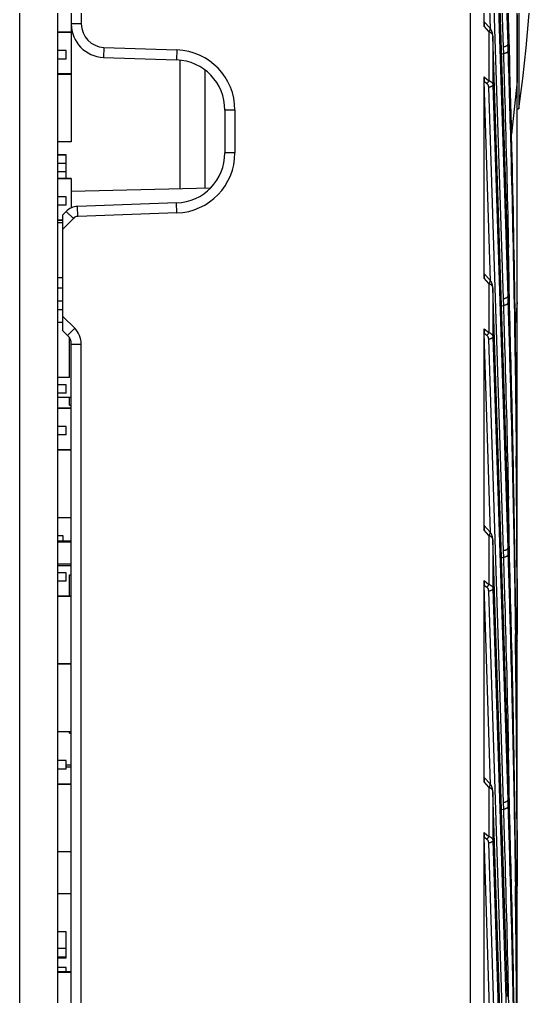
# Model space of a CAD drawing. Header units: millimetres. Extents: x 3299 to 14264, y 1863 to 5555.
# Drawn here: x 4299.9 to 4330.8, y 2710.5 to 2769 of the extents above; entities that cross this region are included whole.
import ezdxf

# ---------------------------------------------------------------- set-up
doc = ezdxf.new("R2010")
doc.units = ezdxf.units.MM
doc.layers.add('02___PRT_ALL_AXES', color=7, linetype='Continuous')
doc.layers.add('_147615', color=7, linetype='Continuous')

msp = doc.modelspace()

# ---------------------------------------------------------------- linework, layer by layer
at = {"color": 7, "linetype": 'Continuous'}
for p, q in [((4299.88745, 2839.02311), (4299.88745, 2501.52311)), ((4302.18745, 2501.52311), (4302.18745, 2839.02311)), ((4329.68745, 2506.47879), (4329.68745, 2834.06743)), ((4326.88745, 2536.97882), (4326.88745, 2803.5674)), ((4302.98746, 2801.96513), (4302.98746, 2761.65113)), ((4303.58745, 2800.34173), (4303.58745, 2768.70449)), ((4327.96846, 2795.06129), (4328.8519, 2767.32657)), ((4328.24194, 2795.22127), (4329.12538, 2767.48656)), ((4329.11277, 2755.71564), (4328.24194, 2783.05424)), ((4329.11299, 2755.72519), (4328.24216, 2783.06381)), ((4327.71242, 2768.56616), (4327.71242, 2780.61321)), ((4328.09693, 2768.40975), (4327.71667, 2780.34757)), ((4327.96846, 2779.9859), (4328.8519, 2752.25118)), ((4328.24194, 2780.14588), (4329.12538, 2752.41117)), ((4329.12538, 2770.3949), (4329.12538, 2767.48656)), ((4303.58745, 2768.70449), (4302.98745, 2768.70449)), ((4328.06879, 2768.44709), (4327.72356, 2768.82943)), ((4302.98746, 2768.21513), (4302.18745, 2768.21513)), ((4302.98746, 2768.18973), (4302.18745, 2768.18973)), ((4328.00148, 2768.24604), (4327.71242, 2768.56616)), ((4328.00148, 2768.24604), (4328.00148, 2765.30898)), ((4328.24194, 2767.97885), (4328.24216, 2767.9884)), ((4328.24194, 2767.97885), (4328.24194, 2765.07049)), ((4329.11277, 2740.64025), (4328.24194, 2767.97885)), ((4329.11299, 2740.6498), (4328.24216, 2767.98842)), ((4329.12538, 2767.48656), (4329.13785, 2767.09334)), ((4302.68745, 2767.11221), (4302.18745, 2767.11221)), ((4302.68745, 2766.60421), (4302.68745, 2767.11221)), ((4304.9386, 2767.30534), (4304.91766, 2766.70571)), ((4304.9386, 2767.30534), (4309.31309, 2767.15258)), ((4309.31309, 2767.15258), (4309.29215, 2766.55294)), ((4328.7568, 2766.90729), (4328.86436, 2766.93335)), ((4328.8519, 2767.32657), (4328.86436, 2766.93335)), ((4302.68745, 2766.60421), (4302.18745, 2766.60421)), ((4304.91766, 2766.70571), (4309.29215, 2766.55294)), ((4302.98746, 2765.71513), (4302.18745, 2765.71513)), ((4302.98746, 2765.68973), (4302.18745, 2765.68973)), ((4327.71242, 2753.49078), (4327.71242, 2765.53782)), ((4327.71242, 2765.53782), (4328.00148, 2765.30898)), ((4328.09693, 2753.33436), (4327.71667, 2765.27218)), ((4327.71667, 2765.27218), (4327.87227, 2765.149)), ((4329.68745, 2765.2722), (4329.34628, 2762.11074)), ((4327.96846, 2764.91051), (4328.8519, 2737.1758)), ((4328.24194, 2765.07049), (4329.12538, 2737.33578)), ((4312.18745, 2763.55477), (4312.18745, 2760.99145)), ((4312.78745, 2763.55477), (4312.18745, 2763.55477)), ((4312.78745, 2763.55477), (4312.78745, 2760.99145)), ((4302.98746, 2761.65113), (4302.18745, 2761.65113)), ((4302.68745, 2760.875), (4302.18745, 2760.875)), ((4302.68745, 2760.86218), (4302.18745, 2760.86218)), ((4302.68745, 2759.4651), (4302.68745, 2760.875)), ((4312.78745, 2760.99145), (4312.18745, 2760.99145)), ((4302.68745, 2760.35418), (4302.18745, 2760.35418)), ((4302.68745, 2759.859), (4302.18745, 2759.859)), ((4302.98746, 2759.4651), (4302.18745, 2759.4651)), ((4302.98746, 2759.4397), (4302.18745, 2759.4397)), ((4302.98746, 2759.4651), (4302.98746, 2757.69794)), ((4311.31864, 2758.88722), (4302.98746, 2758.66906)), ((4302.68745, 2758.36221), (4302.18745, 2758.36221)), ((4302.68745, 2757.85421), (4302.68745, 2758.36221)), ((4302.68745, 2757.85421), (4302.18745, 2757.85421)), ((4309.29215, 2757.99327), (4303.36331, 2757.78624)), ((4303.38425, 2757.1866), (4303.36331, 2757.78624)), ((4309.31309, 2757.39364), (4309.29215, 2757.99327)), ((4302.48745, 2756.9651), (4302.18745, 2756.9651)), ((4302.48745, 2756.9397), (4302.18745, 2756.9397)), ((4302.67887, 2757.4815), (4302.48745, 2757.28328)), ((4302.48745, 2750.34811), (4302.48745, 2757.28328)), ((4303.11048, 2757.06471), (4302.48745, 2756.41955)), ((4303.11048, 2757.06471), (4302.67887, 2757.4815)), ((4309.31309, 2757.39364), (4303.38425, 2757.1866)), ((4302.48745, 2756.81091), (4302.18745, 2756.81091)), ((4329.11277, 2755.71564), (4329.11299, 2755.72519)), ((4329.12508, 2755.32905), (4329.11277, 2755.71564)), ((4329.12561, 2755.32906), (4329.11299, 2755.72519)), ((4329.12538, 2755.31951), (4329.12508, 2755.32905)), ((4329.12538, 2755.31951), (4329.12508, 2755.32905)), ((4329.12538, 2755.31951), (4329.12561, 2755.32906)), ((4329.12538, 2755.31951), (4329.12538, 2752.41117)), ((4329.16056, 2755.72628), (4329.16895, 2755.32991)), ((4302.48745, 2753.50891), (4302.18745, 2753.50891)), ((4328.00148, 2753.17065), (4327.71242, 2753.49078)), ((4328.06879, 2753.3717), (4327.72356, 2753.75404)), ((4302.48745, 2752.9011), (4302.18745, 2752.9011)), ((4328.00148, 2753.17065), (4328.00148, 2750.23359)), ((4328.24194, 2752.90346), (4328.24216, 2752.91301)), ((4328.24194, 2752.90346), (4328.24194, 2749.99511)), ((4329.11277, 2725.56486), (4328.24194, 2752.90346)), ((4329.11299, 2725.57441), (4328.24216, 2752.91303)), ((4329.12538, 2752.41117), (4329.13785, 2752.01795)), ((4302.48745, 2752.11221), (4302.18745, 2752.11221)), ((4328.7568, 2751.8319), (4328.86436, 2751.85796)), ((4328.8519, 2752.25118), (4328.86436, 2751.85796)), ((4329.68745, 2752.0434), (4329.56436, 2750.72232)), ((4302.48745, 2751.60421), (4302.18745, 2751.60421)), ((4303.19205, 2750.49204), (4302.48745, 2751.19664)), ((4302.48745, 2750.84182), (4302.18745, 2750.84182)), ((4302.76778, 2750.06778), (4302.48745, 2750.34811)), ((4302.76778, 2750.06778), (4303.19205, 2750.49204)), ((4327.71242, 2738.41539), (4327.71242, 2750.46243)), ((4327.71242, 2750.46243), (4328.00148, 2750.23359)), ((4328.09693, 2738.25897), (4327.71667, 2750.1968)), ((4327.71667, 2750.1968), (4327.87227, 2750.07361)), ((4328.24194, 2749.99511), (4329.12538, 2722.26039)), ((4302.88746, 2747.53982), (4302.88746, 2749.90773)), ((4302.98745, 2681.38377), (4302.98745, 2749.53745)), ((4302.98745, 2749.53745), (4303.58745, 2749.53745)), ((4303.58745, 2681.38377), (4303.58745, 2749.53745)), ((4327.96846, 2749.83512), (4328.8519, 2722.10041)), ((4302.88746, 2747.53982), (4302.18745, 2747.53982)), ((4302.68745, 2747.11221), (4302.18745, 2747.11221)), ((4302.68745, 2746.60421), (4302.68745, 2747.11221)), ((4302.68745, 2746.60421), (4302.18745, 2746.60421)), ((4302.98746, 2746.34092), (4302.18745, 2746.34092)), ((4302.88745, 2745.88719), (4302.88745, 2746.34092)), ((4302.88745, 2745.88719), (4302.98745, 2745.88719)), ((4302.98746, 2745.71513), (4302.18745, 2745.71513)), ((4302.98746, 2745.68973), (4302.18745, 2745.68973)), ((4302.68745, 2744.61221), (4302.18745, 2744.61221)), ((4302.68745, 2744.10421), (4302.18745, 2744.10421)), ((4302.68745, 2744.10421), (4302.68745, 2744.61221)), ((4302.98746, 2743.21513), (4302.18745, 2743.21513)), ((4302.98746, 2743.18973), (4302.18745, 2743.18973)), ((4329.11277, 2740.64025), (4329.11299, 2740.6498)), ((4329.12508, 2740.25366), (4329.11277, 2740.64025)), ((4329.12561, 2740.25367), (4329.11299, 2740.6498)), ((4329.16056, 2740.65089), (4329.16895, 2740.25452)), ((4329.12538, 2740.24412), (4329.12508, 2740.25366)), ((4329.12538, 2740.24412), (4329.12508, 2740.25366)), ((4329.12538, 2740.24412), (4329.12561, 2740.25367)), ((4329.12538, 2740.24412), (4329.12538, 2737.33578)), ((4302.98746, 2739.15113), (4302.18745, 2739.15113)), ((4328.00148, 2738.09526), (4327.71242, 2738.41539)), ((4328.06879, 2738.29631), (4327.72356, 2738.67866)), ((4302.18745, 2738.09229), (4302.48745, 2738.09229)), ((4302.98745, 2737.74229), (4302.18745, 2737.74229)), ((4302.18745, 2737.713), (4302.98745, 2737.713)), ((4302.48745, 2738.09229), (4302.48745, 2737.74229)), ((4328.00148, 2738.09526), (4328.00148, 2735.1582)), ((4328.24194, 2737.82807), (4328.24216, 2737.83763)), ((4329.11277, 2710.48948), (4328.24194, 2737.82807)), ((4328.24194, 2737.82807), (4328.24194, 2734.91972)), ((4329.11299, 2710.49903), (4328.24216, 2737.83764)), ((4328.8519, 2737.1758), (4328.86436, 2736.78258)), ((4329.12538, 2737.33578), (4329.13785, 2736.94256)), ((4328.7568, 2736.75651), (4328.86436, 2736.78258)), ((4302.98745, 2736.37158), (4302.18745, 2736.37158)), ((4302.18745, 2736.30087), (4302.98745, 2736.30087)), ((4302.68745, 2735.86221), (4302.18745, 2735.86221)), ((4302.68745, 2735.35421), (4302.18745, 2735.35421)), ((4302.68745, 2735.35421), (4302.68745, 2735.86221)), ((4302.88745, 2734.46513), (4302.88745, 2735.74229)), ((4302.88745, 2735.74229), (4302.98745, 2735.74229)), ((4327.71242, 2723.34), (4327.71242, 2735.38705)), ((4327.71242, 2735.38705), (4328.00148, 2735.1582)), ((4329.57951, 2735.49767), (4329.57855, 2735.56614)), ((4329.62015, 2732.19396), (4329.57855, 2735.56614)), ((4329.6207, 2732.19397), (4329.57951, 2735.49767)), ((4329.68078, 2735.49899), (4329.68745, 2732.19479)), ((4329.68253, 2735.49899), (4329.68364, 2735.10323)), ((4329.68745, 2735.10324), (4329.68738, 2735.49889)), ((4328.09693, 2723.18359), (4327.71667, 2735.12141)), ((4327.71667, 2735.12141), (4327.87227, 2734.99822)), ((4327.96846, 2734.75973), (4328.8519, 2707.02502)), ((4328.24194, 2734.91972), (4329.12538, 2707.185)), ((4329.68364, 2735.10323), (4329.68745, 2732.19479)), ((4302.98746, 2734.46513), (4302.18745, 2734.46513)), ((4302.98746, 2734.43973), (4302.18745, 2734.43973)), ((4329.68738, 2720.42361), (4329.62249, 2732.03511)), ((4302.98746, 2730.40113), (4302.18745, 2730.40113)), ((4302.98746, 2730.37952), (4302.18745, 2730.37952)), ((4302.98746, 2726.34092), (4302.18745, 2726.34092)), ((4302.88745, 2726.24873), (4302.88745, 2726.34092)), ((4302.88745, 2726.24873), (4302.98745, 2726.24873)), ((4329.11277, 2725.56486), (4329.11299, 2725.57441)), ((4329.12508, 2725.17827), (4329.11277, 2725.56486)), ((4329.12561, 2725.17829), (4329.11299, 2725.57441)), ((4329.16056, 2725.5755), (4329.16895, 2725.17913)), ((4329.12538, 2725.16874), (4329.12508, 2725.17827)), ((4329.12538, 2725.16874), (4329.12508, 2725.17827)), ((4329.12538, 2725.16874), (4329.12561, 2725.17829)), ((4329.12538, 2725.16874), (4329.12538, 2722.26039)), ((4302.68745, 2724.61218), (4302.18745, 2724.61218)), ((4302.68745, 2724.10418), (4302.68745, 2724.61218)), ((4302.98745, 2724.34873), (4302.68745, 2724.34873)), ((4302.68745, 2724.24873), (4302.98745, 2724.24873)), ((4302.68745, 2724.10418), (4302.18745, 2724.10418)), ((4302.98746, 2723.2151), (4302.18745, 2723.2151)), ((4302.98746, 2723.1897), (4302.18745, 2723.1897)), ((4328.00148, 2723.01987), (4327.71242, 2723.34)), ((4328.06879, 2723.22092), (4327.72356, 2723.60327)), ((4328.00148, 2723.01987), (4328.00148, 2720.08282)), ((4328.24194, 2722.75269), (4328.24216, 2722.76224)), ((4329.11277, 2695.41409), (4328.24194, 2722.75269)), ((4328.24194, 2722.75269), (4328.24194, 2719.84433)), ((4329.11299, 2695.42364), (4328.24216, 2722.76226)), ((4328.8519, 2722.10041), (4328.86436, 2721.70719)), ((4329.12538, 2722.26039), (4329.13785, 2721.86717)), ((4328.7568, 2721.68112), (4328.86436, 2721.70719)), ((4327.71242, 2708.26461), (4327.71242, 2720.31166)), ((4327.71242, 2720.31166), (4328.00148, 2720.08282)), ((4329.57951, 2720.42228), (4329.57855, 2720.49075)), ((4329.62015, 2717.11857), (4329.57855, 2720.49075)), ((4329.6207, 2717.11858), (4329.57951, 2720.42228)), ((4329.68078, 2720.4236), (4329.68745, 2717.1194)), ((4329.68253, 2720.4236), (4329.68364, 2720.02784)), ((4329.68745, 2720.02785), (4329.68738, 2720.42351)), ((4328.09693, 2708.1082), (4327.71667, 2720.04602)), ((4327.71667, 2720.04602), (4327.87227, 2719.92283)), ((4327.96846, 2719.68435), (4328.8519, 2691.94963)), ((4328.24194, 2719.84433), (4329.12538, 2692.10962)), ((4329.68364, 2720.02784), (4329.68745, 2717.1194)), ((4302.98746, 2719.1511), (4302.18745, 2719.1511)), ((4302.98746, 2716.6511), (4302.18745, 2716.6511)), ((4329.68738, 2705.34823), (4329.62249, 2716.95973)), ((4302.68745, 2714.37387), (4302.18745, 2714.37387)), ((4302.68745, 2712.78567), (4302.68745, 2714.37387)), ((4302.68745, 2713.36221), (4302.18745, 2713.36221)), ((4302.68745, 2712.85421), (4302.18745, 2712.85421)), ((4302.68745, 2712.78567), (4302.18745, 2712.78567)), ((4302.68745, 2712.22992), (4302.18745, 2712.22992)), ((4302.98746, 2711.96513), (4302.18745, 2711.96513)), ((4302.98746, 2711.93973), (4302.18745, 2711.93973)), ((4302.68745, 2711.96513), (4302.68745, 2712.22992)), ((4329.16056, 2710.50011), (4329.16895, 2710.10374))]:
    msp.add_line(p, q, dxfattribs=at)
for points in [[(4329.68738, 2735.499), (4329.62249, 2747.1105), (4329.43438, 2758.7993), (4329.12561, 2770.40445)], [(4328.24216, 2767.98842), (4328.23981, 2768.02914), (4328.21994, 2768.15169), (4328.18344, 2768.2633), (4328.13159, 2768.36378), (4328.06877, 2768.4471)], [(4329.62249, 2732.03511), (4329.43438, 2743.72391), (4329.12561, 2755.32906)], [(4328.24216, 2752.91303), (4328.23981, 2752.95376), (4328.21994, 2753.0763), (4328.18344, 2753.18791), (4328.13159, 2753.28839), (4328.06877, 2753.37172)], [(4329.62249, 2716.95973), (4329.43438, 2728.64852), (4329.12561, 2740.25367)], [(4328.24216, 2737.83764), (4328.23981, 2737.87837), (4328.21994, 2738.00091), (4328.18344, 2738.11252), (4328.13159, 2738.213), (4328.06877, 2738.29633)], [(4329.62249, 2701.88434), (4329.43438, 2713.57313), (4329.12561, 2725.17829)], [(4328.24216, 2722.76226), (4328.23981, 2722.80298), (4328.21994, 2722.92553), (4328.18344, 2723.03714), (4328.13159, 2723.13761), (4328.06877, 2723.22094)]]:
    msp.add_lwpolyline(points, dxfattribs=at)
for centre, radius, start, end in [((4304.98745, 2768.70449), 2, 180, 268), ((4304.98745, 2768.70449), 1.4, 180, 268), ((4309.18745, 2763.55477), 3.6, 0, 88), ((4309.18745, 2763.55477), 3, 0, 88), ((4309.18745, 2760.99145), 3, 272, 0), ((4309.18745, 2760.99145), 3.6, 272, 0), ((4303.39821, 2756.78684), 1, 92, 136), ((4303.39821, 2756.78684), 0.4, 92, 136), ((3220.82876, 2732.04465), 1108.58477, 0.9322089, 1.20355688), ((4302.23745, 2749.53745), 0.75, 0, 45), ((4302.23745, 2749.53745), 1.35, 0, 45), ((3221.13486, 2732.19517), 1108.5526, 0.17075901, 0.55031445), ((3221.07527, 2735.10329), 1108.61218, 0.02044557, 0.39998763), ((3220.82876, 2716.96927), 1108.58477, 0.9322089, 1.20355688), ((3221.36099, 2717.1219), 1108.32645, 0.55031698, 0.77916036), ((3221.23527, 2720.029), 1108.45218, 0.39998871, 0.62881836), ((3221.13486, 2717.11978), 1108.5526, 0.17075901, 0.55031445), ((3221.07528, 2720.02791), 1108.61218, 0.02044557, 0.39998763), ((3220.82876, 2701.89388), 1108.58477, 0.9322089, 1.20355688), ((3221.36099, 2702.04652), 1108.32645, 0.55031698, 0.77916036), ((3221.23527, 2704.95361), 1108.45218, 0.39998871, 0.62881836), ((3221.13486, 2702.04439), 1108.5526, 0.17075901, 0.55031445), ((3221.07528, 2704.95252), 1108.61218, 0.02044557, 0.39998763)]:
    msp.add_arc(centre, radius, start, end, dxfattribs=at)
for centre, major_axis, ratio, start_param, end_param in [((4327.7305, 2768.37409), (-0.00763, 0.45572), 0.03597001, -0.04117966, 1.1351157), ((4327.7305, 2765.40052), (-0.00642, 0.38747), 0.04362473, 1.20784204, 1.90765522), ((4327.7305, 2753.2987), (-0.00763, 0.45572), 0.03597001, -0.04117966, 1.1351157), ((4327.7305, 2750.32513), (-0.00642, 0.38747), 0.04362473, 1.20784204, 1.90765522), ((4327.7305, 2738.22331), (-0.00763, 0.45572), 0.03597001, -0.04117966, 1.1351157), ((4327.7305, 2735.24974), (-0.00642, 0.38747), 0.04362473, 1.20784204, 1.90765522), ((4327.7305, 2723.14792), (-0.00763, 0.45572), 0.03597001, -0.04117966, 1.1351157), ((4327.7305, 2720.17435), (-0.00642, 0.38747), 0.04362473, 1.20784204, 1.90765522)]:
    msp.add_ellipse(centre, major_axis=major_axis, ratio=ratio, start_param=start_param, end_param=end_param, dxfattribs=at)
for points, knots in [([(4329.50625, 2785.29573), (4329.53645, 2783.62778), (4329.64218, 2776.95378), (4329.68745, 2770.27882), (4329.68745, 2765.2722)], [0, 0, 0, 0, 0.24992684, 1, 1, 1, 1]), ([(4329.66044, 2742.84257), (4329.64441, 2745.13892), (4329.55174, 2754.32445), (4329.34486, 2763.50883), (4329.12538, 2770.3949)], [0, 0, 0, 0, 0.24999077, 1, 1, 1, 1]), ([(4328.00148, 2768.24604), (4328.00988, 2768.2564), (4328.0255, 2768.27692), (4328.04582, 2768.30794), (4328.06192, 2768.33763), (4328.07347, 2768.36538), (4328.08023, 2768.39068), (4328.08208, 2768.41309), (4328.07916, 2768.42964), (4328.07402, 2768.44046), (4328.07065, 2768.44503), (4328.06879, 2768.44709)], [0, 0, 0, 0, 0.17778142, 0.34327419, 0.49370052, 0.62725911, 0.74296293, 0.84127321, 0.92488143, 0.96303028, 1, 1, 1, 1]), ([(4328.16982, 2768.13016), (4328.15941, 2768.14153), (4328.13632, 2768.16375), (4328.09689, 2768.19412), (4328.0516, 2768.2221), (4328.01872, 2768.23832), (4328.00148, 2768.24604)], [0, 0, 0, 0, 0.22478684, 0.46609785, 0.72454175, 1, 1, 1, 1]), ([(4328.23064, 2768.03179), (4328.22455, 2768.04926), (4328.20736, 2768.08439), (4328.18349, 2768.11523), (4328.16982, 2768.13016)], [0, 0, 0, 0, 0.47741075, 1, 1, 1, 1]), ([(4328.24194, 2767.97885), (4328.24158, 2767.98328), (4328.23955, 2768.00125), (4328.23511, 2768.01892), (4328.23064, 2768.03179)], [0, 0, 0, 0, 0.24595699, 1, 1, 1, 1]), ([(4329.12538, 2767.48656), (4329.12461, 2767.47666), (4329.11934, 2767.45614), (4329.10192, 2767.42775), (4329.07578, 2767.40165), (4329.04183, 2767.37844), (4329.00113, 2767.35872), (4328.95491, 2767.34305), (4328.90461, 2767.33193), (4328.86969, 2767.32781), (4328.8519, 2767.32657)], [0, 0, 0, 0, 0.08772091, 0.18355434, 0.29117079, 0.41195035, 0.5454179, 0.68978003, 0.84241004, 1, 1, 1, 1]), ([(4329.13785, 2767.09334), (4329.13708, 2767.08344), (4329.13183, 2767.06291), (4329.11442, 2767.03452), (4329.08828, 2767.00841), (4329.05434, 2766.98519), (4329.01363, 2766.96547), (4328.96739, 2766.94981), (4328.91708, 2766.9387), (4328.88215, 2766.93459), (4328.86436, 2766.93335)], [0, 0, 0, 0, 0.0877156, 0.18353187, 0.29113033, 0.4118983, 0.54536415, 0.68973523, 0.84238389, 1, 1, 1, 1]), ([(4328.86436, 2766.93335), (4328.89377, 2765.99953), (4329.00668, 2762.26423), (4329.10068, 2758.52836), (4329.16056, 2755.72628)], [0, 0, 0, 0, 0.25000789, 1, 1, 1, 1]), ([(4329.13785, 2767.09334), (4329.20153, 2765.07286), (4329.43407, 2756.99075), (4329.57808, 2748.9061), (4329.63632, 2742.84243)], [0, 0, 0, 0, 0.25001521, 1, 1, 1, 1]), ([(4328.00148, 2765.30898), (4327.99293, 2765.29422), (4327.97438, 2765.26507), (4327.94327, 2765.22346), (4327.90926, 2765.18442), (4327.88481, 2765.16033), (4327.87227, 2765.149)], [0, 0, 0, 0, 0.24801784, 0.50162104, 0.75440247, 1, 1, 1, 1]), ([(4327.87227, 2765.149), (4327.89001, 2765.13496), (4327.91218, 2765.10852), (4327.93348, 2765.0693), (4327.95008, 2765.02872), (4327.96349, 2764.97568), (4327.96776, 2764.93224), (4327.96846, 2764.91051)], [0, 0, 0, 0, 0.2566949, 0.38208926, 0.50638538, 0.7532511, 1, 1, 1, 1]), ([(4328.00148, 2765.30898), (4328.01958, 2765.30319), (4328.05402, 2765.29043), (4328.10138, 2765.26654), (4328.14217, 2765.23923), (4328.17618, 2765.20912), (4328.20329, 2765.17674), (4328.22346, 2765.14256), (4328.23672, 2765.10705), (4328.24097, 2765.08261), (4328.24194, 2765.07049)], [0, 0, 0, 0, 0.15890406, 0.30634134, 0.44247156, 0.56814851, 0.68474131, 0.79409111, 0.8983563, 1, 1, 1, 1]), ([(4328.24194, 2765.07049), (4328.24116, 2765.0606), (4328.23589, 2765.04008), (4328.21847, 2765.01169), (4328.19233, 2764.98559), (4328.15839, 2764.96238), (4328.11768, 2764.94265), (4328.07146, 2764.92699), (4328.02116, 2764.91587), (4327.98624, 2764.91175), (4327.96846, 2764.91051)], [0, 0, 0, 0, 0.08772091, 0.18355434, 0.29117079, 0.41195035, 0.5454179, 0.68978003, 0.84241004, 1, 1, 1, 1]), ([(4329.57855, 2735.56614), (4329.55547, 2737.21247), (4329.44847, 2743.79785), (4329.28275, 2750.38228), (4329.12538, 2755.31951)], [0, 0, 0, 0, 0.2499909, 1, 1, 1, 1]), ([(4328.00148, 2753.17065), (4328.00988, 2753.18101), (4328.0255, 2753.20153), (4328.04582, 2753.23255), (4328.06192, 2753.26224), (4328.07347, 2753.29), (4328.08023, 2753.31529), (4328.08208, 2753.3377), (4328.07916, 2753.35425), (4328.07402, 2753.36507), (4328.07065, 2753.36964), (4328.06879, 2753.3717)], [0, 0, 0, 0, 0.17778142, 0.34327419, 0.49370052, 0.62725911, 0.74296293, 0.84127321, 0.92488143, 0.96303028, 1, 1, 1, 1]), ([(4328.16982, 2753.05478), (4328.15941, 2753.06615), (4328.13632, 2753.08836), (4328.09689, 2753.11873), (4328.0516, 2753.14671), (4328.01872, 2753.16293), (4328.00148, 2753.17065)], [0, 0, 0, 0, 0.22478684, 0.46609785, 0.72454175, 1, 1, 1, 1]), ([(4328.23064, 2752.9564), (4328.22455, 2752.97387), (4328.20736, 2753.009), (4328.18349, 2753.03984), (4328.16982, 2753.05478)], [0, 0, 0, 0, 0.47741075, 1, 1, 1, 1]), ([(4328.24194, 2752.90346), (4328.24158, 2752.90789), (4328.23955, 2752.92586), (4328.23511, 2752.94353), (4328.23064, 2752.9564)], [0, 0, 0, 0, 0.24595699, 1, 1, 1, 1]), ([(4329.12538, 2752.41117), (4329.12461, 2752.40127), (4329.11934, 2752.38075), (4329.10192, 2752.35237), (4329.07578, 2752.32626), (4329.04183, 2752.30305), (4329.00113, 2752.28333), (4328.95491, 2752.26766), (4328.90461, 2752.25654), (4328.86969, 2752.25242), (4328.8519, 2752.25118)], [0, 0, 0, 0, 0.08772091, 0.18355434, 0.29117079, 0.41195035, 0.5454179, 0.68978003, 0.84241004, 1, 1, 1, 1]), ([(4329.13785, 2752.01795), (4329.13708, 2752.00805), (4329.13183, 2751.98753), (4329.11442, 2751.95913), (4329.08828, 2751.93302), (4329.05434, 2751.90981), (4329.01363, 2751.89009), (4328.96739, 2751.87442), (4328.91708, 2751.86331), (4328.88215, 2751.8592), (4328.86436, 2751.85796)], [0, 0, 0, 0, 0.0877156, 0.18353187, 0.29113033, 0.4118983, 0.54536415, 0.68973523, 0.84238389, 1, 1, 1, 1]), ([(4328.86436, 2751.85796), (4328.89377, 2750.92415), (4329.00668, 2747.18885), (4329.10068, 2743.45297), (4329.16056, 2740.65089)], [0, 0, 0, 0, 0.25000789, 1, 1, 1, 1]), ([(4329.13785, 2752.01795), (4329.1899, 2750.36621), (4329.38332, 2743.75914), (4329.51755, 2737.15035), (4329.58496, 2732.19348)], [0, 0, 0, 0, 0.25001297, 1, 1, 1, 1]), ([(4328.00148, 2750.23359), (4327.99293, 2750.21883), (4327.97438, 2750.18968), (4327.94327, 2750.14808), (4327.90926, 2750.10903), (4327.88481, 2750.08494), (4327.87227, 2750.07361)], [0, 0, 0, 0, 0.24801784, 0.50162104, 0.75440247, 1, 1, 1, 1]), ([(4327.87227, 2750.07361), (4327.89001, 2750.05957), (4327.91218, 2750.03313), (4327.93348, 2749.99391), (4327.95008, 2749.95333), (4327.96349, 2749.90029), (4327.96776, 2749.85685), (4327.96846, 2749.83512)], [0, 0, 0, 0, 0.2566949, 0.38208926, 0.50638538, 0.7532511, 1, 1, 1, 1]), ([(4328.24194, 2749.99511), (4328.24116, 2749.98521), (4328.23589, 2749.96469), (4328.21847, 2749.93631), (4328.19233, 2749.9102), (4328.15839, 2749.88699), (4328.11768, 2749.86727), (4328.07146, 2749.8516), (4328.02116, 2749.84048), (4327.98624, 2749.83636), (4327.96846, 2749.83512)], [0, 0, 0, 0, 0.08772091, 0.18355434, 0.29117079, 0.41195035, 0.5454179, 0.68978003, 0.84241004, 1, 1, 1, 1]), ([(4328.00148, 2750.23359), (4328.01958, 2750.2278), (4328.05402, 2750.21504), (4328.10138, 2750.19115), (4328.14217, 2750.16384), (4328.17618, 2750.13373), (4328.20329, 2750.10135), (4328.22346, 2750.06717), (4328.23672, 2750.03166), (4328.24097, 2750.00723), (4328.24194, 2749.99511)], [0, 0, 0, 0, 0.15890406, 0.30634134, 0.44247156, 0.56814851, 0.68474131, 0.79409111, 0.8983563, 1, 1, 1, 1]), ([(4329.57855, 2720.49075), (4329.55547, 2722.13709), (4329.44847, 2728.72247), (4329.28275, 2735.30689), (4329.12538, 2740.24412)], [0, 0, 0, 0, 0.2499909, 1, 1, 1, 1]), ([(4328.00148, 2738.09526), (4328.00988, 2738.10562), (4328.0255, 2738.12614), (4328.04582, 2738.15716), (4328.06192, 2738.18686), (4328.07347, 2738.21461), (4328.08023, 2738.23991), (4328.08208, 2738.26232), (4328.07916, 2738.27887), (4328.07402, 2738.28968), (4328.07065, 2738.29425), (4328.06879, 2738.29631)], [0, 0, 0, 0, 0.17778142, 0.34327419, 0.49370052, 0.62725911, 0.74296293, 0.84127321, 0.92488143, 0.96303028, 1, 1, 1, 1]), ([(4328.16982, 2737.97939), (4328.15941, 2737.99076), (4328.13632, 2738.01298), (4328.09689, 2738.04334), (4328.0516, 2738.07132), (4328.01872, 2738.08755), (4328.00148, 2738.09526)], [0, 0, 0, 0, 0.22478684, 0.46609785, 0.72454175, 1, 1, 1, 1]), ([(4328.23064, 2737.88101), (4328.22455, 2737.89849), (4328.20736, 2737.93361), (4328.18349, 2737.96445), (4328.16982, 2737.97939)], [0, 0, 0, 0, 0.47741075, 1, 1, 1, 1]), ([(4328.24194, 2737.82807), (4328.24158, 2737.83251), (4328.23955, 2737.85047), (4328.23511, 2737.86814), (4328.23064, 2737.88101)], [0, 0, 0, 0, 0.24595699, 1, 1, 1, 1]), ([(4329.12538, 2737.33578), (4329.12461, 2737.32589), (4329.11934, 2737.30536), (4329.10192, 2737.27698), (4329.07578, 2737.25087), (4329.04183, 2737.22766), (4329.00113, 2737.20794), (4328.95491, 2737.19228), (4328.90461, 2737.18116), (4328.86969, 2737.17704), (4328.8519, 2737.1758)], [0, 0, 0, 0, 0.08772091, 0.18355434, 0.29117079, 0.41195035, 0.5454179, 0.68978003, 0.84241004, 1, 1, 1, 1]), ([(4329.13785, 2736.94256), (4329.13708, 2736.93267), (4329.13183, 2736.91214), (4329.11442, 2736.88374), (4329.08828, 2736.85763), (4329.05434, 2736.83442), (4329.01363, 2736.8147), (4328.96739, 2736.79904), (4328.91708, 2736.78793), (4328.88215, 2736.78381), (4328.86436, 2736.78258)], [0, 0, 0, 0, 0.0877156, 0.18353187, 0.29113033, 0.4118983, 0.54536415, 0.68973523, 0.84238389, 1, 1, 1, 1]), ([(4328.86436, 2736.78258), (4328.89377, 2735.84876), (4329.00668, 2732.11346), (4329.10068, 2728.37759), (4329.16056, 2725.5755)], [0, 0, 0, 0, 0.25000789, 1, 1, 1, 1]), ([(4329.13785, 2736.94256), (4329.1899, 2735.29082), (4329.38332, 2728.68376), (4329.51755, 2722.07496), (4329.58496, 2717.11809)], [0, 0, 0, 0, 0.25001297, 1, 1, 1, 1]), ([(4328.00148, 2735.1582), (4327.99293, 2735.14344), (4327.97438, 2735.11429), (4327.94327, 2735.07269), (4327.90926, 2735.03364), (4327.88481, 2735.00955), (4327.87227, 2734.99822)], [0, 0, 0, 0, 0.24801784, 0.50162104, 0.75440247, 1, 1, 1, 1]), ([(4327.87227, 2734.99822), (4327.89001, 2734.98418), (4327.91218, 2734.95774), (4327.93348, 2734.91853), (4327.95008, 2734.87794), (4327.96349, 2734.8249), (4327.96776, 2734.78147), (4327.96846, 2734.75973)], [0, 0, 0, 0, 0.2566949, 0.38208926, 0.50638538, 0.7532511, 1, 1, 1, 1]), ([(4328.24194, 2734.91972), (4328.24116, 2734.90983), (4328.23589, 2734.8893), (4328.21847, 2734.86092), (4328.19233, 2734.83481), (4328.15839, 2734.8116), (4328.11768, 2734.79188), (4328.07146, 2734.77621), (4328.02116, 2734.7651), (4327.98624, 2734.76097), (4327.96846, 2734.75973)], [0, 0, 0, 0, 0.08772091, 0.18355434, 0.29117079, 0.41195035, 0.5454179, 0.68978003, 0.84241004, 1, 1, 1, 1]), ([(4328.00148, 2735.1582), (4328.01958, 2735.15241), (4328.05402, 2735.13965), (4328.10138, 2735.11577), (4328.14217, 2735.08845), (4328.17618, 2735.05835), (4328.20329, 2735.02597), (4328.22346, 2734.99178), (4328.23672, 2734.95627), (4328.24097, 2734.93184), (4328.24194, 2734.91972)], [0, 0, 0, 0, 0.15890406, 0.30634134, 0.44247156, 0.56814851, 0.68474131, 0.79409111, 0.8983563, 1, 1, 1, 1]), ([(4329.68745, 2732.19479), (4329.68745, 2732.1857), (4329.68439, 2732.16683), (4329.67118, 2732.1401), (4329.65004, 2732.11529), (4329.63217, 2732.10117), (4329.62227, 2732.09448)], [0, 0, 0, 0, 0.21945136, 0.45317329, 0.71149675, 1, 1, 1, 1]), ([(4329.68745, 2731.79913), (4329.68745, 2731.79023), (4329.68453, 2731.77178), (4329.67187, 2731.74558), (4329.65158, 2731.72118), (4329.63438, 2731.70721), (4329.62485, 2731.70058)], [0, 0, 0, 0, 0.22035157, 0.45449339, 0.71249994, 1, 1, 1, 1]), ([(4329.57855, 2705.41536), (4329.55547, 2707.0617), (4329.44847, 2713.64708), (4329.28275, 2720.2315), (4329.12538, 2725.16874)], [0, 0, 0, 0, 0.2499909, 1, 1, 1, 1]), ([(4328.00148, 2723.01987), (4328.00988, 2723.03024), (4328.0255, 2723.05075), (4328.04582, 2723.08177), (4328.06192, 2723.11147), (4328.07347, 2723.13922), (4328.08023, 2723.16452), (4328.08208, 2723.18693), (4328.07916, 2723.20348), (4328.07402, 2723.21429), (4328.07065, 2723.21886), (4328.06879, 2723.22092)], [0, 0, 0, 0, 0.17778142, 0.34327419, 0.49370052, 0.62725911, 0.74296293, 0.84127321, 0.92488143, 0.96303028, 1, 1, 1, 1]), ([(4328.16982, 2722.904), (4328.15941, 2722.91537), (4328.13632, 2722.93759), (4328.09689, 2722.96795), (4328.0516, 2722.99593), (4328.01872, 2723.01216), (4328.00148, 2723.01987)], [0, 0, 0, 0, 0.22478684, 0.46609785, 0.72454175, 1, 1, 1, 1]), ([(4328.23064, 2722.80563), (4328.22455, 2722.8231), (4328.20736, 2722.85822), (4328.18349, 2722.88906), (4328.16982, 2722.904)], [0, 0, 0, 0, 0.47741075, 1, 1, 1, 1]), ([(4328.24194, 2722.75269), (4328.24158, 2722.75712), (4328.23955, 2722.77508), (4328.23511, 2722.79276), (4328.23064, 2722.80563)], [0, 0, 0, 0, 0.24595699, 1, 1, 1, 1]), ([(4329.12538, 2722.26039), (4329.12461, 2722.2505), (4329.11934, 2722.22998), (4329.10192, 2722.20159), (4329.07578, 2722.17548), (4329.04183, 2722.15227), (4329.00113, 2722.13255), (4328.95491, 2722.11689), (4328.90461, 2722.10577), (4328.86969, 2722.10165), (4328.8519, 2722.10041)], [0, 0, 0, 0, 0.08772091, 0.18355434, 0.29117079, 0.41195035, 0.5454179, 0.68978003, 0.84241004, 1, 1, 1, 1]), ([(4329.13785, 2721.86717), (4329.13708, 2721.85728), (4329.13183, 2721.83675), (4329.11442, 2721.80836), (4329.08828, 2721.78224), (4329.05434, 2721.75903), (4329.01363, 2721.73931), (4328.96739, 2721.72365), (4328.91708, 2721.71254), (4328.88215, 2721.70842), (4328.86436, 2721.70719)], [0, 0, 0, 0, 0.0877156, 0.18353187, 0.29113033, 0.4118983, 0.54536415, 0.68973523, 0.84238389, 1, 1, 1, 1]), ([(4329.13785, 2721.86717), (4329.1899, 2720.21543), (4329.38332, 2713.60837), (4329.51755, 2706.99957), (4329.58496, 2702.0427)], [0, 0, 0, 0, 0.25001297, 1, 1, 1, 1]), ([(4328.86436, 2721.70719), (4328.89377, 2720.77337), (4329.00668, 2717.03807), (4329.10068, 2713.3022), (4329.16056, 2710.50011)], [0, 0, 0, 0, 0.25000789, 1, 1, 1, 1]), ([(4328.00148, 2720.08282), (4327.99293, 2720.06805), (4327.97438, 2720.0389), (4327.94327, 2719.9973), (4327.90926, 2719.95826), (4327.88481, 2719.93416), (4327.87227, 2719.92283)], [0, 0, 0, 0, 0.24801784, 0.50162104, 0.75440247, 1, 1, 1, 1]), ([(4327.87227, 2719.92283), (4327.89001, 2719.90879), (4327.91218, 2719.88236), (4327.93348, 2719.84314), (4327.95008, 2719.80256), (4327.96349, 2719.74952), (4327.96776, 2719.70608), (4327.96846, 2719.68435)], [0, 0, 0, 0, 0.2566949, 0.38208926, 0.50638538, 0.7532511, 1, 1, 1, 1]), ([(4328.24194, 2719.84433), (4328.24116, 2719.83444), (4328.23589, 2719.81392), (4328.21847, 2719.78553), (4328.19233, 2719.75942), (4328.15839, 2719.73621), (4328.11768, 2719.71649), (4328.07146, 2719.70083), (4328.02116, 2719.68971), (4327.98624, 2719.68559), (4327.96846, 2719.68435)], [0, 0, 0, 0, 0.08772091, 0.18355434, 0.29117079, 0.41195035, 0.5454179, 0.68978003, 0.84241004, 1, 1, 1, 1]), ([(4328.00148, 2720.08282), (4328.01958, 2720.07702), (4328.05402, 2720.06426), (4328.10138, 2720.04038), (4328.14217, 2720.01306), (4328.17618, 2719.98296), (4328.20329, 2719.95058), (4328.22346, 2719.9164), (4328.23672, 2719.88088), (4328.24097, 2719.85645), (4328.24194, 2719.84433)], [0, 0, 0, 0, 0.15890406, 0.30634134, 0.44247156, 0.56814851, 0.68474131, 0.79409111, 0.8983563, 1, 1, 1, 1]), ([(4329.68745, 2717.1194), (4329.68745, 2717.11032), (4329.68439, 2717.09144), (4329.67118, 2717.06471), (4329.65004, 2717.03991), (4329.63217, 2717.02578), (4329.62227, 2717.01909)], [0, 0, 0, 0, 0.21945136, 0.45317329, 0.71149675, 1, 1, 1, 1]), ([(4329.68745, 2716.72374), (4329.68745, 2716.71485), (4329.68453, 2716.69639), (4329.67187, 2716.67019), (4329.65158, 2716.64579), (4329.63438, 2716.63182), (4329.62485, 2716.6252)], [0, 0, 0, 0, 0.22035157, 0.45449339, 0.71249994, 1, 1, 1, 1])]:
    msp.add_open_spline(points, degree=3, knots=knots, dxfattribs=at)
at = {"layer": '02___PRT_ALL_AXES', "color": 7, "linetype": 'Continuous'}
for p in [(4329.78745, 2792.92311), (4329.68745, 2763.62311)]:
    msp.add_line(p, (4329.78745, 2763.62311), dxfattribs=at)
msp.add_arc((4222.9762, 2778.27311), 107.81125, 352.1901651, 7.8098349, dxfattribs=at)
at = {"layer": '_147615', "color": 7, "linetype": 'Continuous'}
for p, q in [((4309.48745, 2766.53454), (4309.48745, 2758.83927)), ((4310.98745, 2765.9513), (4310.98745, 2758.87855))]:
    msp.add_line(p, q, dxfattribs=at)

doc.saveas('drawing.dxf')
